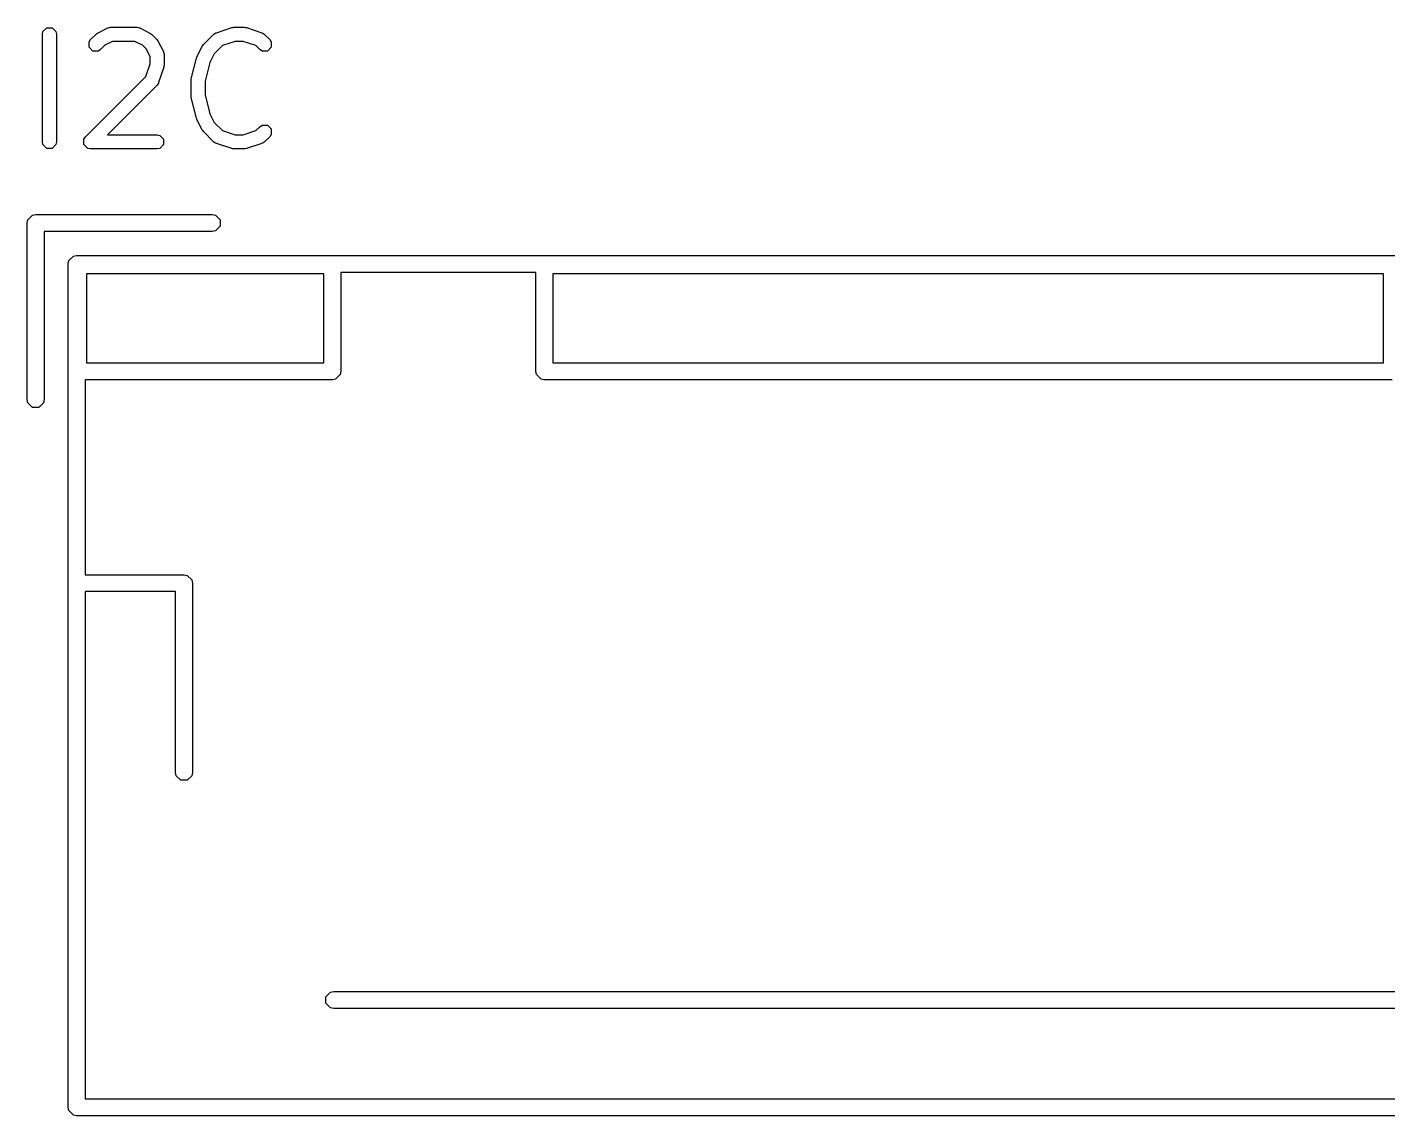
# Model space of a CAD drawing. Extents: x 1.07 to 8.07, y -3.47 to -0.77.
# Drawn here: x 5.6925 to 6.0717, y -1.1927 to -0.8894 of the extents above; entities that cross this region are included whole.
import ezdxf

# ---------------------------------------------------------------- set-up
doc = ezdxf.new("R2010")
doc.units = 0
doc.header["$MEASUREMENT"] = 0
doc.layers.add('BLACK', color=7, linetype='CONTINUOUS')

msp = doc.modelspace()

# ---------------------------------------------------------------- linework, layer by layer
at = {"layer": 'BLACK', "linetype": 'CONTINUOUS'}
for p, q in [((5.69674, -0.89132), (5.69689, -0.89057)), ((5.69689, -0.89057), (5.69796, -0.8895)), ((5.69796, -0.8895), (5.69946, -0.8895)), ((5.69946, -0.8895), (5.70053, -0.89057)), ((5.70053, -0.89057), (5.70068, -0.89132)), ((5.71211, -0.89099), (5.71497, -0.88956)), ((5.71497, -0.88956), (5.71507, -0.88953)), ((5.71507, -0.88953), (5.7151, -0.8895)), ((5.7151, -0.8895), (5.71541, -0.88944)), ((5.71541, -0.88944), (5.71571, -0.88936)), ((5.71571, -0.88936), (5.71576, -0.88937)), ((5.71576, -0.88937), (5.71585, -0.88935)), ((5.71585, -0.88935), (5.723, -0.88935)), ((5.723, -0.88935), (5.72309, -0.88937)), ((5.72309, -0.88937), (5.72313, -0.88936)), ((5.72313, -0.88936), (5.72344, -0.88944)), ((5.72344, -0.88944), (5.72375, -0.8895)), ((5.72375, -0.8895), (5.72378, -0.88953)), ((5.72378, -0.88953), (5.72388, -0.88956)), ((5.72388, -0.88956), (5.72673, -0.89099)), ((5.74484, -0.89111), (5.7451, -0.89093)), ((5.7451, -0.89093), (5.74514, -0.89093)), ((5.74514, -0.89093), (5.74523, -0.89088)), ((5.74523, -0.89088), (5.74952, -0.88945)), ((5.74952, -0.88945), (5.74983, -0.88941)), ((5.74983, -0.88941), (5.75014, -0.88935)), ((5.75014, -0.88935), (5.753, -0.88935)), ((5.753, -0.88935), (5.7533, -0.88941)), ((5.7533, -0.88941), (5.75362, -0.88945)), ((5.75362, -0.88945), (5.7579, -0.89088)), ((5.7579, -0.89088), (5.75799, -0.89093)), ((5.75799, -0.89093), (5.75803, -0.89093)), ((5.75803, -0.89093), (5.7583, -0.89111)), ((5.69674, -0.92132), (5.69674, -0.89132)), ((5.70068, -0.89132), (5.70068, -0.92132)), ((5.70975, -0.89342), (5.71017, -0.89279)), ((5.70975, -0.89493), (5.70975, -0.89342)), ((5.71017, -0.89279), (5.7116, -0.89136)), ((5.7116, -0.89136), (5.71187, -0.89118)), ((5.71187, -0.89118), (5.71211, -0.89099)), ((5.71416, -0.89437), (5.71296, -0.89557)), ((5.71632, -0.89329), (5.71416, -0.89437)), ((5.72253, -0.89329), (5.71632, -0.89329)), ((5.72469, -0.89437), (5.72253, -0.89329)), ((5.72566, -0.89534), (5.72469, -0.89437)), ((5.72673, -0.89099), (5.72698, -0.89118)), ((5.72698, -0.89118), (5.72724, -0.89136)), ((5.72724, -0.89136), (5.72867, -0.89279)), ((5.72867, -0.89279), (5.72885, -0.89305)), ((5.72885, -0.89305), (5.72904, -0.8933)), ((5.72904, -0.8933), (5.73047, -0.89615)), ((5.73981, -0.89758), (5.74123, -0.89473)), ((5.74123, -0.89473), (5.74143, -0.89448)), ((5.74143, -0.89448), (5.7416, -0.89421)), ((5.7416, -0.89421), (5.74446, -0.89136)), ((5.74446, -0.89136), (5.74454, -0.8913)), ((5.74454, -0.8913), (5.74456, -0.89126)), ((5.74456, -0.89126), (5.74484, -0.89111)), ((5.74692, -0.89447), (5.74461, -0.89677)), ((5.75046, -0.89329), (5.74692, -0.89447)), ((5.75268, -0.89329), (5.75046, -0.89329)), ((5.75622, -0.89447), (5.75268, -0.89329)), ((5.75732, -0.89557), (5.75622, -0.89447)), ((5.7583, -0.89111), (5.75857, -0.89126)), ((5.75857, -0.89126), (5.75859, -0.8913)), ((5.75859, -0.8913), (5.75867, -0.89136)), ((5.75867, -0.89136), (5.7601, -0.89279)), ((5.7601, -0.89279), (5.76053, -0.89342)), ((5.76053, -0.89342), (5.76053, -0.89493)), ((5.71081, -0.896), (5.70975, -0.89493)), ((5.71232, -0.896), (5.71081, -0.896)), ((5.71296, -0.89557), (5.71232, -0.896)), ((5.72674, -0.8975), (5.72566, -0.89534)), ((5.72674, -0.89957), (5.72674, -0.8975)), ((5.73047, -0.89615), (5.7305, -0.89625)), ((5.7305, -0.89625), (5.73053, -0.89628)), ((5.73053, -0.89628), (5.73059, -0.89659)), ((5.73059, -0.89659), (5.73067, -0.8969)), ((5.73067, -0.8969), (5.73066, -0.89694)), ((5.73066, -0.89694), (5.73068, -0.89703)), ((5.73068, -0.89703), (5.73068, -0.89989)), ((5.73823, -0.9037), (5.73966, -0.89799)), ((5.73966, -0.89799), (5.73975, -0.89779)), ((5.73975, -0.89779), (5.73981, -0.89758)), ((5.74461, -0.89677), (5.74342, -0.89915)), ((5.75796, -0.896), (5.75732, -0.89557)), ((5.75946, -0.896), (5.75796, -0.896)), ((5.76053, -0.89493), (5.75946, -0.896)), ((5.72556, -0.90311), (5.72674, -0.89957)), ((5.73058, -0.90051), (5.72915, -0.9048)), ((5.73062, -0.9002), (5.73058, -0.90051)), ((5.73068, -0.89989), (5.73062, -0.9002)), ((5.74342, -0.89915), (5.74211, -0.90442)), ((5.70875, -0.91993), (5.72556, -0.90311)), ((5.72867, -0.90557), (5.71489, -0.91935)), ((5.72873, -0.90549), (5.72867, -0.90557)), ((5.72877, -0.90547), (5.72873, -0.90549)), ((5.72892, -0.90519), (5.72877, -0.90547)), ((5.7291, -0.90493), (5.72892, -0.90519)), ((5.72915, -0.9048), (5.7291, -0.90489)), ((5.7291, -0.90489), (5.7291, -0.90493)), ((5.73817, -0.90418), (5.73822, -0.90394)), ((5.73817, -0.90846), (5.73817, -0.90418)), ((5.73822, -0.90394), (5.73823, -0.9037)), ((5.74211, -0.90442), (5.74211, -0.90822)), ((5.73822, -0.9087), (5.73817, -0.90846)), ((5.73823, -0.90894), (5.73822, -0.9087)), ((5.73966, -0.91466), (5.73823, -0.90894)), ((5.74211, -0.90822), (5.74342, -0.91349)), ((5.74342, -0.91349), (5.74461, -0.91587)), ((5.73975, -0.91485), (5.73966, -0.91466)), ((5.73981, -0.91506), (5.73975, -0.91485)), ((5.74123, -0.91792), (5.73981, -0.91506)), ((5.74461, -0.91587), (5.74692, -0.91817)), ((5.75622, -0.91817), (5.75732, -0.91707)), ((5.75732, -0.91707), (5.75796, -0.91664)), ((5.75796, -0.91664), (5.75946, -0.91664)), ((5.75946, -0.91664), (5.76053, -0.91771)), ((5.70832, -0.92057), (5.70875, -0.91993)), ((5.70832, -0.92207), (5.70832, -0.92057)), ((5.71489, -0.91935), (5.72871, -0.91935)), ((5.72871, -0.91935), (5.72946, -0.9195)), ((5.72946, -0.9195), (5.73053, -0.92057)), ((5.73053, -0.92057), (5.73053, -0.92207)), ((5.74143, -0.91816), (5.74123, -0.91792)), ((5.7416, -0.91843), (5.74143, -0.91816)), ((5.74446, -0.92128), (5.7416, -0.91843)), ((5.74454, -0.92134), (5.74446, -0.92128)), ((5.74692, -0.91817), (5.75046, -0.91935)), ((5.75046, -0.91935), (5.75268, -0.91935)), ((5.75268, -0.91935), (5.75622, -0.91817)), ((5.75867, -0.92128), (5.75859, -0.92134)), ((5.7601, -0.91986), (5.75867, -0.92128)), ((5.76053, -0.91922), (5.7601, -0.91986)), ((5.76053, -0.91771), (5.76053, -0.91922)), ((5.69689, -0.92207), (5.69674, -0.92132)), ((5.69796, -0.92314), (5.69689, -0.92207)), ((5.69946, -0.92314), (5.69796, -0.92314)), ((5.70053, -0.92207), (5.69946, -0.92314)), ((5.70068, -0.92132), (5.70053, -0.92207)), ((5.70938, -0.92314), (5.70832, -0.92207)), ((5.71014, -0.92329), (5.70938, -0.92314)), ((5.72871, -0.92329), (5.71014, -0.92329)), ((5.72946, -0.92314), (5.72871, -0.92329)), ((5.73053, -0.92207), (5.72946, -0.92314)), ((5.74456, -0.92138), (5.74454, -0.92134)), ((5.74484, -0.92154), (5.74456, -0.92138)), ((5.7451, -0.92171), (5.74484, -0.92154)), ((5.74514, -0.92171), (5.7451, -0.92171)), ((5.74523, -0.92176), (5.74514, -0.92171)), ((5.74952, -0.92319), (5.74523, -0.92176)), ((5.74983, -0.92323), (5.74952, -0.92319)), ((5.75014, -0.92329), (5.74983, -0.92323)), ((5.753, -0.92329), (5.75014, -0.92329)), ((5.7533, -0.92323), (5.753, -0.92329)), ((5.75362, -0.92319), (5.7533, -0.92323)), ((5.7579, -0.92176), (5.75362, -0.92319)), ((5.75799, -0.92171), (5.7579, -0.92176)), ((5.75803, -0.92171), (5.75799, -0.92171)), ((5.7583, -0.92154), (5.75803, -0.92171)), ((5.75857, -0.92138), (5.7583, -0.92154)), ((5.75859, -0.92134), (5.75857, -0.92138)), ((5.69252, -0.9439), (5.6927, -0.94299)), ((5.69252, -0.99311), (5.69252, -0.9439)), ((5.6927, -0.94299), (5.69398, -0.94172)), ((5.69398, -0.94172), (5.69488, -0.94154)), ((5.69488, -0.94154), (5.74409, -0.94154)), ((5.74409, -0.94154), (5.745, -0.94172)), ((5.745, -0.94172), (5.74628, -0.94299)), ((5.74628, -0.94299), (5.74628, -0.9448)), ((5.74409, -0.94626), (5.69724, -0.94626)), ((5.69724, -0.94626), (5.69724, -0.99311)), ((5.745, -0.94608), (5.74409, -0.94626)), ((5.74628, -0.9448), (5.745, -0.94608)), ((5.70394, -0.95531), (5.70412, -0.95441)), ((5.70394, -1.19035), (5.70394, -0.95531)), ((5.70412, -0.95441), (5.7054, -0.95313)), ((5.7054, -0.95313), (5.7063, -0.95295)), ((5.7063, -0.95295), (6.20315, -0.95295)), ((5.70906, -0.95807), (5.70906, -0.98287)), ((5.7752, -0.95807), (5.70906, -0.95807)), ((5.7752, -0.98287), (5.7752, -0.95807)), ((5.83425, -0.95768), (5.77992, -0.95768)), ((5.77992, -0.95768), (5.77992, -0.98524)), ((5.83425, -0.98524), (5.83425, -0.95768)), ((5.83898, -0.95807), (5.83898, -0.98287)), ((6.07047, -0.95807), (5.83898, -0.95807)), ((6.07047, -0.98287), (6.07047, -0.95807)), ((5.70906, -0.98287), (5.7752, -0.98287)), ((5.77992, -0.98524), (5.77974, -0.98614)), ((5.83443, -0.98614), (5.83425, -0.98524)), ((5.83898, -0.98287), (6.07047, -0.98287)), ((5.77756, -0.9876), (5.70866, -0.9876)), ((5.70866, -0.9876), (5.70866, -1.04193)), ((5.77846, -0.98742), (5.77756, -0.9876)), ((5.77974, -0.98614), (5.77846, -0.98742)), ((5.83571, -0.98742), (5.83443, -0.98614)), ((5.83661, -0.9876), (5.83571, -0.98742)), ((6.07283, -0.9876), (5.83661, -0.9876)), ((5.6927, -0.99401), (5.69252, -0.99311)), ((5.69724, -0.99311), (5.69706, -0.99401)), ((5.69398, -0.99529), (5.6927, -0.99401)), ((5.69579, -0.99529), (5.69398, -0.99529)), ((5.69706, -0.99401), (5.69579, -0.99529)), ((5.70866, -1.04193), (5.73622, -1.04193)), ((5.73622, -1.04193), (5.73712, -1.04211)), ((5.73712, -1.04211), (5.7384, -1.04339)), ((5.7384, -1.04339), (5.73858, -1.04429)), ((5.73858, -1.04429), (5.73858, -1.09705)), ((5.73386, -1.04665), (5.70866, -1.04665)), ((5.70866, -1.04665), (5.70866, -1.18799)), ((5.73386, -1.09705), (5.73386, -1.04665)), ((5.73404, -1.09795), (5.73386, -1.09705)), ((5.73532, -1.09923), (5.73404, -1.09795)), ((5.73712, -1.09923), (5.73532, -1.09923)), ((5.7384, -1.09795), (5.73712, -1.09923)), ((5.73858, -1.09705), (5.7384, -1.09795)), ((5.77577, -1.15953), (5.77705, -1.15825)), ((5.77577, -1.16134), (5.77577, -1.15953)), ((5.77705, -1.15825), (5.77795, -1.15807)), ((5.77795, -1.15807), (5.95472, -1.15807)), ((5.95472, -1.15807), (6.17087, -1.15807)), ((5.77705, -1.16262), (5.77577, -1.16134)), ((5.77795, -1.1628), (5.77705, -1.16262)), ((5.95472, -1.1628), (5.77795, -1.1628)), ((6.17323, -1.1628), (5.95472, -1.1628)), ((5.70412, -1.19126), (5.70394, -1.19035)), ((5.70866, -1.18799), (6.20079, -1.18799)), ((5.7054, -1.19254), (5.70412, -1.19126)), ((5.7063, -1.19272), (5.7054, -1.19254)), ((6.20315, -1.19272), (5.7063, -1.19272))]:
    msp.add_line(p, q, dxfattribs=at)

doc.saveas('drawing.dxf')
